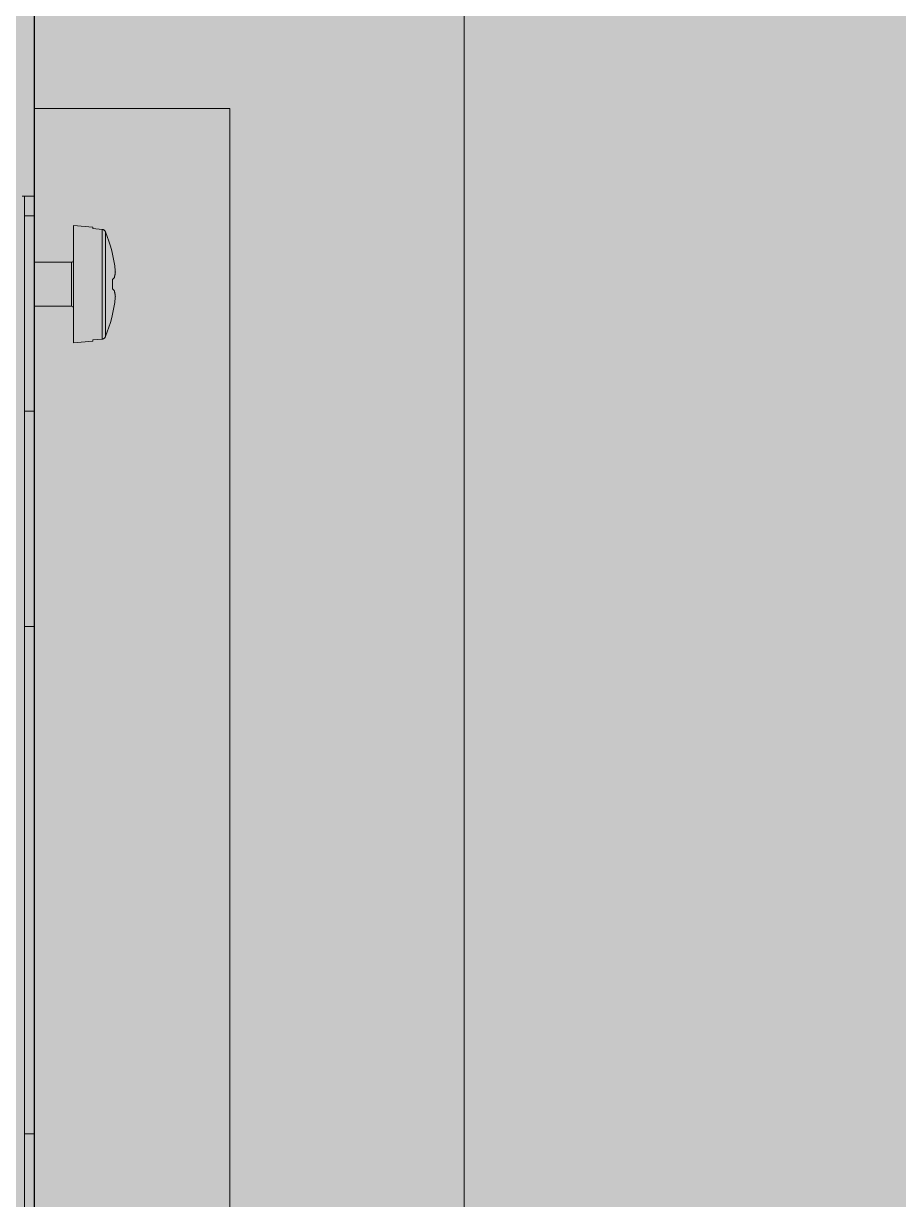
# Model space of a CAD drawing. Header units: millimetres. Extents: x -853320 to 19484, y -510814 to 9708.
# Drawn here: x 10915.3 to 10960.1, y 7726 to 7786.2 of the extents above; entities that cross this region are included whole.
import ezdxf

# ---------------------------------------------------------------- set-up
doc = ezdxf.new("R2010")
doc.units = ezdxf.units.MM
doc.linetypes.add('NASCOSTA', pattern=[9.525, 6.35, -3.175])
for name, color, linetype, lineweight in [('F_ARREDI', 7, 'Continuous', 5), ('F_ELETTRICO', 22, 'Continuous', 5), ('F_MULTI laminato OPACO', 1, 'Continuous', 5)]:
    doc.layers.add(name, color=color, linetype=linetype, lineweight=lineweight)
doc.layers.add('IA_ARREDI', color=73, linetype='Continuous')

# ---------------------------------------------------------------- blocks, each defined once
blk = doc.blocks.new('SCATOLA INCASSO_1 P_sezione e pianta')
at = {"layer": 'F_ELETTRICO', "transparency": 33554508}
h = blk.add_hatch(color=5, dxfattribs=at)
h.dxf.hatch_style = 1
h.paths.add_polyline_path([(55422.364, -13644.128), (55432.364, -13644.128), (55432.364, -13724.128), (55422.364, -13724.128)])
at = {"layer": 'F_ELETTRICO'}
for p, q in [((55432.364, -13719.628), (55432.364, -13648.628)), ((55432.864, -13719.628), (55432.864, -13648.628)), ((55432.864, -13671.645), (55432.364, -13671.645)), ((55432.864, -13697.61), (55432.364, -13697.61)), ((55432.364, -13708.628), (55432.864, -13708.628)), ((55429.364, -13712.278), (55428.893, -13712.32)), ((55428.893, -13717.936), (55428.893, -13712.32)), ((55429.364, -13712.215), (55430.364, -13712.128)), ((55429.364, -13712.215), (55429.364, -13712.278)), ((55430.364, -13718.128), (55430.364, -13712.128)), ((55428.727, -13717.812), (55428.727, -13712.443)), ((55430.464, -13714.003), (55432.364, -13714.003)), ((55430.464, -13714.003), (55430.464, -13716.253)), ((55428.222, -13714.473), (55428.22, -13714.5)), ((55428.223, -13714.446), (55428.222, -13714.473)), ((55428.271, -13714.783), (55428.274, -13714.795)), ((55428.274, -13714.795), (55428.283, -13714.807)), ((55428.37, -13715.356), (55428.37, -13714.9)), ((55428.22, -13715.755), (55428.222, -13715.783)), ((55428.222, -13715.783), (55428.223, -13715.81)), ((55428.271, -13715.473), (55428.268, -13715.486)), ((55428.271, -13715.473), (55428.274, -13715.46)), ((55430.464, -13716.253), (55432.364, -13716.253)), ((55428.893, -13717.936), (55429.364, -13717.978)), ((55429.364, -13717.978), (55429.364, -13718.04)), ((55429.364, -13718.04), (55430.364, -13718.128)), ((55432.364, -13718.628), (55432.864, -13718.628)), ((55432.995, -13719.628), (55432.364, -13719.628))]:
    blk.add_line(p, q, dxfattribs=at)
at = {"layer": 'F_ELETTRICO', "color": 5}
blk.add_lwpolyline([(55422.364, -13644.128), (55432.364, -13644.128), (55432.364, -13724.128), (55422.364, -13724.128)], close=True, dxfattribs=at)
at = {"layer": 'F_ELETTRICO'}
for points in [[(55428.893, -13712.32), (55428.881, -13712.321), (55428.869, -13712.323), (55428.858, -13712.326), (55428.846, -13712.33), (55428.835, -13712.334), (55428.824, -13712.339), (55428.813, -13712.345), (55428.803, -13712.351), (55428.793, -13712.358), (55428.784, -13712.366), (55428.775, -13712.374), (55428.766, -13712.382), (55428.758, -13712.392), (55428.751, -13712.401), (55428.744, -13712.411), (55428.738, -13712.421), (55428.732, -13712.432), (55428.727, -13712.443)], [(55428.22, -13714.5), (55428.222, -13714.516), (55428.223, -13714.532), (55428.225, -13714.547), (55428.227, -13714.561), (55428.229, -13714.575), (55428.231, -13714.588), (55428.233, -13714.602), (55428.235, -13714.614), (55428.237, -13714.627), (55428.239, -13714.64), (55428.242, -13714.653), (55428.244, -13714.666), (55428.247, -13714.679), (55428.249, -13714.691), (55428.252, -13714.704), (55428.255, -13714.717), (55428.258, -13714.73), (55428.261, -13714.744), (55428.264, -13714.757), (55428.268, -13714.77), (55428.271, -13714.783)], [(55428.283, -13714.807), (55428.292, -13714.818), (55428.302, -13714.83), (55428.312, -13714.841), (55428.323, -13714.853), (55428.334, -13714.865), (55428.346, -13714.876), (55428.358, -13714.888), (55428.37, -13714.9)], [(55428.37, -13715.356), (55428.358, -13715.368), (55428.346, -13715.379), (55428.334, -13715.391), (55428.323, -13715.402), (55428.312, -13715.414), (55428.302, -13715.426), (55428.292, -13715.437), (55428.283, -13715.449), (55428.274, -13715.46)], [(55428.268, -13715.486), (55428.264, -13715.499), (55428.261, -13715.512), (55428.258, -13715.525), (55428.255, -13715.538), (55428.252, -13715.551), (55428.249, -13715.564), (55428.247, -13715.577), (55428.244, -13715.59), (55428.242, -13715.602), (55428.239, -13715.615), (55428.237, -13715.628), (55428.235, -13715.641), (55428.233, -13715.654), (55428.231, -13715.667), (55428.229, -13715.681), (55428.227, -13715.694), (55428.225, -13715.709), (55428.223, -13715.724), (55428.222, -13715.739), (55428.22, -13715.755)], [(55428.727, -13717.812), (55428.732, -13717.823), (55428.738, -13717.834), (55428.744, -13717.845), (55428.751, -13717.855), (55428.758, -13717.864), (55428.766, -13717.873), (55428.775, -13717.882), (55428.784, -13717.89), (55428.793, -13717.898), (55428.803, -13717.904), (55428.814, -13717.911), (55428.824, -13717.916), (55428.835, -13717.921), (55428.846, -13717.926), (55428.858, -13717.929), (55428.87, -13717.932), (55428.881, -13717.934), (55428.893, -13717.936)]]:
    blk.add_lwpolyline(points, dxfattribs=at)
for centre, radius, start, end in [((55435.164, -13715.128), 6.974, 157.36168, 174.38909), ((55430.464, -13713.903), 0.1, 180.0001, 270), ((55435.164, -13715.128), 6.974, 185.6109, 202.63832), ((55430.464, -13716.353), 0.1, 90, 179.9999)]:
    blk.add_arc(centre, radius, start, end, dxfattribs=at)
blk = doc.blocks.new('BAGNO-LAVANDERIA_pianta_sol.B')
at = {"layer": 'F_MULTI laminato OPACO', "true_color": 0x636466, "transparency": 33554559}
h = blk.add_hatch(color=251, dxfattribs=at)
h.dxf.hatch_style = 1
h.paths.add_polyline_path([(863997.77, 518692.993), (864257.77, 518692.993), (864257.77, 517588.993), (863997.77, 517588.993)])
at = {"layer": 'IA_ARREDI', "ltscale": 10, "true_color": 0xcecce6, "transparency": 33554559}
h = blk.add_hatch(color=254, dxfattribs=at)
h.dxf.hatch_style = 1
h.paths.add_polyline_path([(865408.77, 518292.993), (864235.77, 518292.993), (864235.77, 518692.993), (865408.77, 518692.993)])
at = {"layer": 'F_MULTI laminato OPACO'}
blk.add_lwpolyline([(863997.77, 518692.993), (864257.77, 518692.993), (864257.77, 517588.993), (863997.77, 517588.993)], close=True, dxfattribs=at)
at = {"layer": 'F_MULTI laminato OPACO', "linetype": 'NASCOSTA'}
blk.add_lwpolyline([(864217.77, 518692.993), (864235.77, 518692.993), (864235.77, 517588.993), (864217.77, 517588.993)], close=True, dxfattribs=at)
at = {"layer": 'IA_ARREDI', "ltscale": 10}
blk.add_lwpolyline([(865408.77, 518292.993), (864235.77, 518292.993), (864235.77, 518692.993), (865408.77, 518692.993)], close=True, dxfattribs=at)
at = {"layer": 'Defpoints', "rotation": 180}
blk.add_blockref('SCATOLA INCASSO_1 P_sezione e pianta', (919668.134, 504871.865), dxfattribs=at)

msp = doc.modelspace()

# ---------------------------------------------------------------- block references
at = {"layer": 'F_ARREDI', "color": 2, "lineweight": 5}
msp.add_blockref('BAGNO-LAVANDERIA_pianta_sol.B', (-853319.899, -510814.178), dxfattribs=at)

doc.saveas('drawing.dxf')
